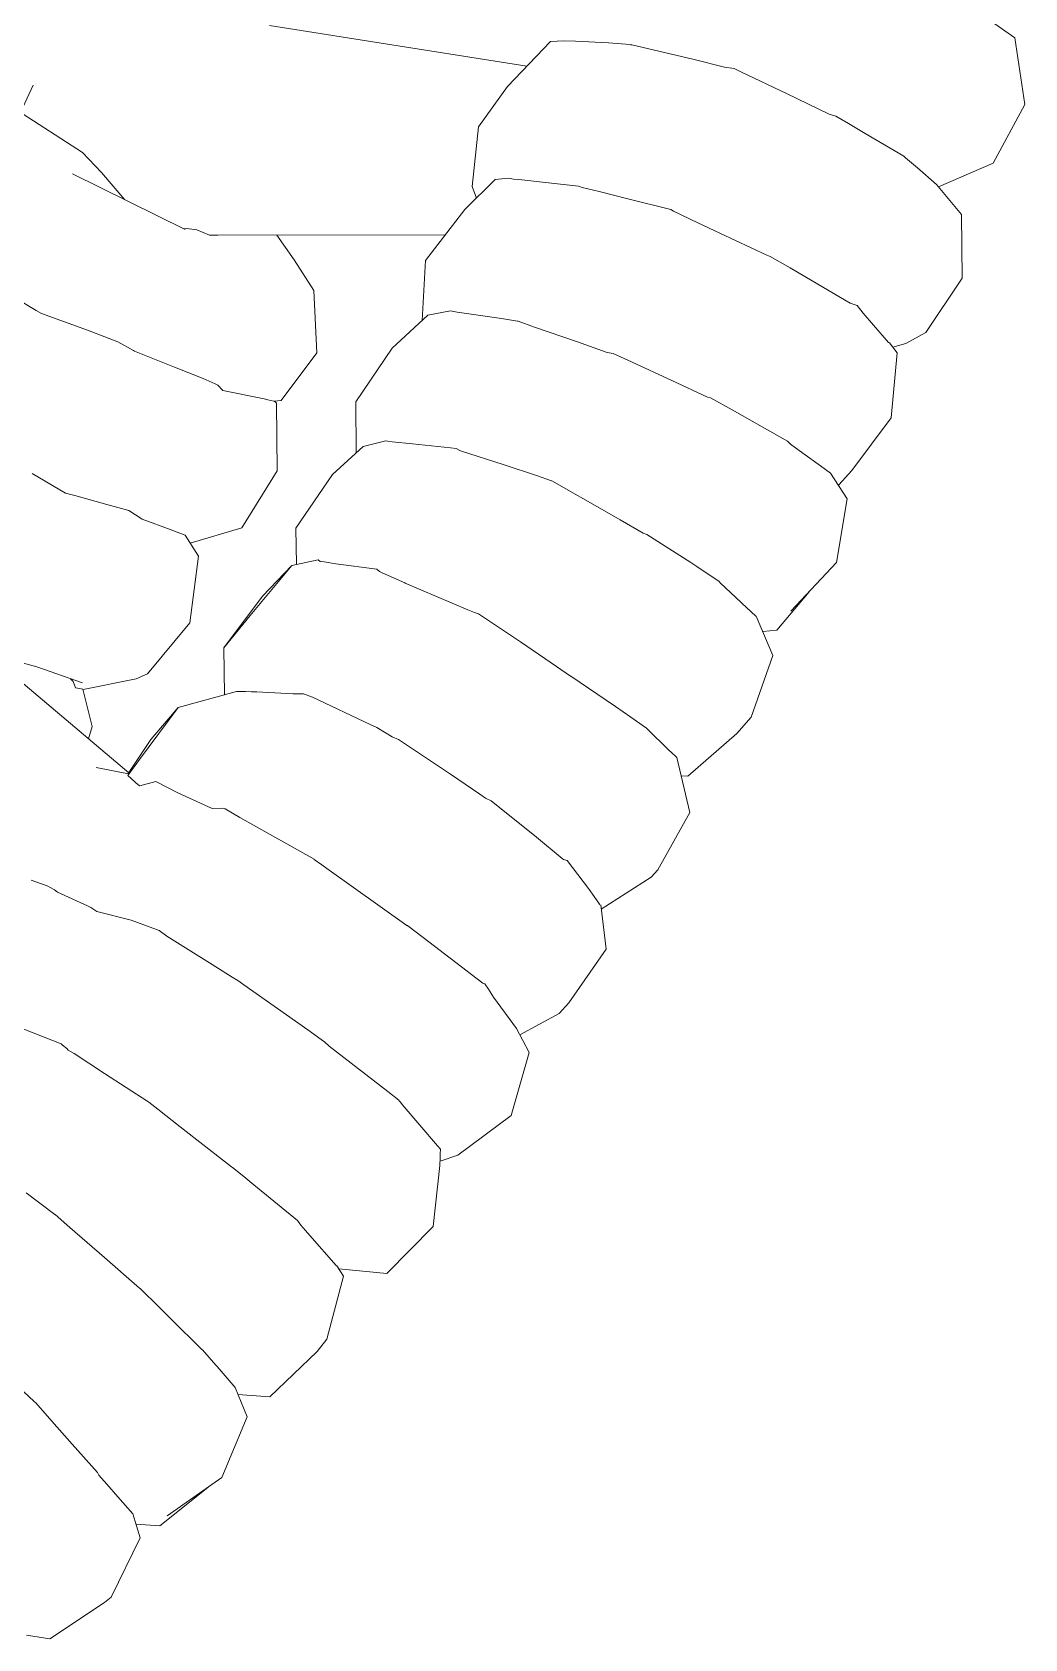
# Model space of a CAD drawing. Header units: centimetres. Extents: x 5488 to 20269, y -31398 to -19684.
# Drawn here: x 16884.48 to 16890.93, y -23182.43 to -23171.99 of the extents above; entities that cross this region are included whole.
import ezdxf

# ---------------------------------------------------------------- set-up
doc = ezdxf.new("R2010")
doc.units = ezdxf.units.CM
doc.layers.add('xxx_Auto_Tefris_Tefris', color=32, linetype='Continuous', lineweight=15)

# ---------------------------------------------------------------- blocks, each defined once
blk = doc.blocks.new('trtetre')
at = {"color": 0, "linetype": 'ByBlock'}
for points in [[(402.864, 70.465), (403.219, 70.702)], [(403.219, 70.702), (403.37, 70.677)], [(402.632, 70.046), (402.821, 70.43)], [(402.864, 70.465), (402.821, 70.43)], [(402.679, 69.89), (402.632, 70.046)], [(402.1, 69.653), (402.456, 69.903)], [(402.191, 69.717), (402.505, 69.967)], [(402.659, 69.956), (402.505, 69.967)], [(402.777, 69.779), (402.679, 69.89)], [(402.849, 69.696), (402.777, 69.779)], [(402.849, 69.696), (402.9, 69.638)], [(401.937, 69.259), (402.1, 69.653)], [(402.9, 69.638), (402.91, 69.62)], [(403.073, 69.436), (402.91, 69.62)], [(403.205, 69.287), (403.073, 69.436)], [(402.015, 69.069), (401.937, 69.259)], [(403.205, 69.287), (403.309, 69.168)], [(403.321, 69.16), (403.309, 69.168)], [(403.528, 68.965), (403.321, 69.16)], [(401.788, 69.128), (401.482, 68.833)], [(401.788, 69.128), (401.996, 69.113)], [(402.132, 68.932), (402.015, 69.069)], [(402.14, 68.922), (402.132, 68.932)], [(401.482, 68.833), (401.418, 68.754)], [(402.14, 68.922), (402.226, 68.824)], [(402.231, 68.821), (402.226, 68.824)], [(401.31, 68.344), (401.418, 68.754)], [(402.433, 68.621), (402.231, 68.821)], [(402.508, 68.546), (402.433, 68.621)], [(402.508, 68.546), (402.631, 68.425)], [(402.636, 68.422), (402.631, 68.425)], [(402.864, 68.223), (402.636, 68.422)], [(400.727, 68.022), (401.028, 68.328)], [(401.028, 68.328), (401.34, 68.297)], [(401.353, 68.278), (401.31, 68.344)], [(401.358, 68.274), (401.353, 68.278)], [(401.53, 68.079), (401.358, 68.274)], [(403.089, 68.027), (402.864, 68.223)], [(400.727, 68.022), (400.684, 67.626)], [(401.557, 68.048), (401.53, 68.079)], [(401.557, 68.048), (401.587, 68.012)], [(401.587, 68.012), (401.61, 67.982)], [(403.089, 68.027), (403.184, 67.944)], [(401.893, 67.751), (401.61, 67.982)], [(403.187, 67.943), (403.184, 67.944)], [(403.372, 67.802), (403.187, 67.943)], [(401.958, 67.697), (401.893, 67.751)], [(401.958, 67.697), (402.032, 67.639)], [(400.682, 67.596), (400.567, 67.558)], [(400.684, 67.626), (400.682, 67.573)], [(400.682, 67.573), (400.683, 67.549)], [(402.039, 67.634), (402.032, 67.639)], [(402.371, 67.374), (402.039, 67.634)], [(400.221, 67.301), (400.567, 67.558)], [(400.683, 67.549), (400.681, 67.518)], [(400.699, 67.497), (400.681, 67.518)], [(400.699, 67.497), (400.929, 67.229)], [(402.518, 67.258), (402.371, 67.374)], [(400.104, 66.89), (400.221, 67.301)], [(402.518, 67.258), (402.575, 67.213)], [(400.929, 67.229), (400.939, 67.214)], [(400.939, 67.214), (400.948, 67.204)], [(400.951, 67.201), (400.948, 67.204)], [(401.023, 67.145), (400.951, 67.201)], [(402.582, 67.209), (402.575, 67.213)], [(402.864, 67.027), (402.582, 67.209)], [(401.403, 66.849), (401.023, 67.145)], [(403.06, 66.898), (402.864, 67.027)], [(400.104, 66.89), (400.186, 66.735)], [(401.434, 66.822), (401.403, 66.849)], [(403.06, 66.898), (403.1, 66.875)], [(403.1, 66.875), (403.108, 66.865)], [(403.136, 66.843), (403.108, 66.865)], [(403.136, 66.843), (403.146, 66.834)], [(399.908, 66.636), (400.164, 66.776)], [(400.336, 66.53), (400.186, 66.735)], [(401.434, 66.822), (401.455, 66.805)], [(401.543, 66.743), (401.455, 66.805)], [(401.957, 66.45), (401.543, 66.743)], [(403.267, 66.786), (403.146, 66.834)], [(403.47, 66.707), (403.267, 66.786)], [(399.908, 66.636), (399.845, 66.568)], [(399.604, 66.219), (399.845, 66.568)], [(400.336, 66.53), (400.369, 66.479)], [(400.369, 66.479), (400.392, 66.444)], [(400.405, 66.439), (400.392, 66.444)], [(400.793, 66.143), (400.405, 66.439)], [(401.957, 66.45), (401.998, 66.422)], [(402.033, 66.401), (401.998, 66.422)], [(402.164, 66.319), (402.033, 66.401)], [(402.458, 66.134), (402.164, 66.319)], [(399.638, 65.931), (399.604, 66.219)], [(400.793, 66.143), (400.892, 66.067)], [(402.458, 66.134), (402.508, 66.097)], [(400.893, 66.066), (400.892, 66.067)], [(400.899, 66.064), (400.893, 66.066)], [(401.419, 65.694), (400.899, 66.064)], [(402.526, 66.09), (402.508, 66.097)], [(402.65, 66.045), (402.526, 66.09)], [(402.69, 66.03), (402.65, 66.045)], [(402.69, 66.03), (402.914, 65.975)], [(399.311, 65.75), (399.635, 65.958)], [(399.639, 65.932), (399.638, 65.931)], [(399.644, 65.93), (399.639, 65.932)], [(399.646, 65.927), (399.644, 65.93)], [(399.682, 65.877), (399.646, 65.927)], [(402.914, 65.975), (402.953, 65.948)], [(402.974, 65.938), (402.953, 65.948)], [(402.974, 65.938), (403.168, 65.848)], [(399.718, 65.825), (399.682, 65.877)], [(399.718, 65.825), (399.856, 65.642)], [(403.168, 65.848), (403.188, 65.833)], [(403.237, 65.807), (403.188, 65.833)], [(403.237, 65.807), (403.34, 65.77)], [(399.06, 65.33), (399.267, 65.703)], [(399.311, 65.75), (399.267, 65.703)], [(401.419, 65.694), (401.451, 65.671)], [(399.88, 65.635), (399.856, 65.642)], [(399.886, 65.631), (399.88, 65.635)], [(399.889, 65.629), (399.886, 65.631)], [(400.056, 65.491), (399.889, 65.629)], [(401.451, 65.671), (401.5, 65.636)], [(401.5, 65.636), (401.501, 65.634)], [(401.983, 65.364), (401.501, 65.634)], [(400.056, 65.491), (400.35, 65.255)], [(399.145, 64.974), (399.06, 65.33)], [(402.08, 65.307), (401.983, 65.364)], [(402.08, 65.307), (402.084, 65.305)], [(402.094, 65.302), (402.084, 65.305)], [(402.094, 65.302), (402.163, 65.304)], [(402.386, 65.203), (402.163, 65.304)], [(400.387, 65.237), (400.35, 65.255)], [(400.424, 65.211), (400.387, 65.237)], [(400.616, 65.081), (400.424, 65.211)], [(402.386, 65.203), (402.529, 65.13)], [(398.754, 64.818), (399.072, 65.094)], [(399.072, 65.094), (399.117, 65.092)], [(400.616, 65.081), (400.953, 64.855)], [(402.529, 65.13), (402.635, 65.157)], [(402.562, 64.856), (402.71, 65.078)], [(402.644, 65.15), (402.635, 65.157)], [(402.636, 64.987), (402.712, 65.091)], [(402.666, 65.132), (402.644, 65.15)], [(402.666, 65.132), (402.712, 65.091)], [(402.704, 65.081), (402.707, 65.079)], [(402.705, 65.072), (403.887, 64.077)], [(402.707, 65.079), (402.918, 65.037)], [(399.186, 64.935), (399.145, 64.974)], [(402.385, 64.647), (402.636, 64.987)], [(399.189, 64.932), (399.186, 64.935)], [(399.189, 64.932), (399.344, 64.781)], [(400.995, 64.839), (400.953, 64.855)], [(402.385, 64.647), (402.562, 64.856)], [(398.754, 64.818), (398.66, 64.71)], [(399.344, 64.781), (399.347, 64.777)], [(399.442, 64.711), (399.347, 64.777)], [(401.093, 64.779), (400.995, 64.839)], [(401.136, 64.758), (401.093, 64.779)], [(401.136, 64.758), (401.511, 64.58)], [(402.944, 64.771), (402.968, 64.851)], [(403.004, 64.528), (402.944, 64.771)], [(398.52, 64.309), (398.66, 64.71)], [(399.542, 64.641), (399.442, 64.711)], [(402.005, 64.544), (402.385, 64.647)], [(399.542, 64.641), (399.832, 64.445)], [(401.511, 64.58), (401.571, 64.56)], [(401.593, 64.56), (401.571, 64.56)], [(401.64, 64.559), (401.593, 64.56)], [(401.64, 64.559), (401.873, 64.547)], [(401.873, 64.547), (401.908, 64.546)], [(401.908, 64.546), (401.948, 64.544)], [(401.948, 64.544), (402.005, 64.544)], [(402.089, 64.261), (402.083, 64.565)], [(399.835, 64.444), (399.832, 64.445)], [(399.926, 64.381), (399.835, 64.444)], [(402.658, 64.461), (402.584, 64.429)], [(402.658, 64.461), (403.003, 64.531)], [(403.04, 64.523), (403.004, 64.528)], [(403.007, 64.488), (403.304, 64.383)], [(403.04, 64.523), (403.053, 64.521)], [(403.053, 64.521), (403.067, 64.48)], [(403.067, 64.48), (403.084, 64.461)], [(400.161, 64.222), (399.926, 64.381)], [(402.309, 64.098), (402.584, 64.429)], [(403.304, 64.383), (403.625, 64.298)], [(398.628, 64.055), (398.52, 64.309)], [(401.836, 63.924), (402.089, 64.261)], [(401.917, 64.05), (402.089, 64.261)], [(398.285, 63.896), (398.495, 64.145)], [(398.495, 64.145), (398.586, 64.153)], [(400.161, 64.222), (400.434, 64.04)], [(398.107, 63.706), (398.403, 64.022)], [(398.629, 64.054), (398.628, 64.055)], [(398.722, 63.97), (398.63, 64.054)], [(400.46, 64.031), (400.434, 64.04)], [(400.503, 64.013), (400.46, 64.031)], [(401.647, 63.725), (401.917, 64.05)], [(402.309, 64.098), (402.253, 63.664)], [(398.726, 63.966), (398.722, 63.97)], [(398.726, 63.966), (398.862, 63.837)], [(400.909, 63.84), (400.503, 64.013)], [(401.647, 63.725), (401.836, 63.924)], [(398.862, 63.837), (398.869, 63.828)], [(399.015, 63.732), (398.869, 63.828)], [(400.912, 63.838), (400.909, 63.84)], [(400.912, 63.838), (401.058, 63.773)], [(398.036, 63.291), (398.107, 63.706)], [(399.054, 63.706), (399.015, 63.732)], [(399.054, 63.706), (399.338, 63.523)], [(401.058, 63.773), (401.077, 63.764)], [(401.077, 63.764), (401.093, 63.749)], [(401.361, 63.715), (401.093, 63.749)], [(401.361, 63.715), (401.437, 63.702)], [(401.476, 63.688), (401.647, 63.725)], [(401.62, 63.483), (401.615, 63.718)], [(401.437, 63.702), (401.462, 63.698)], [(401.462, 63.698), (401.476, 63.688)], [(402.34, 63.527), (402.253, 63.664)], [(399.363, 63.514), (399.338, 63.523)], [(399.512, 63.428), (399.363, 63.514)], [(401.97, 63.48), (402.307, 63.579)], [(402.471, 63.477), (402.34, 63.527)], [(399.599, 63.378), (399.512, 63.428)], [(401.382, 63.133), (401.62, 63.483)], [(401.741, 63.11), (401.97, 63.48)], [(402.577, 63.438), (402.471, 63.477)], [(402.577, 63.438), (402.618, 63.423)], [(402.618, 63.423), (402.706, 63.368)], [(398.145, 63.125), (398.036, 63.291)], [(399.599, 63.378), (399.957, 63.174)], [(402.849, 63.328), (402.706, 63.368)], [(403.056, 63.271), (402.849, 63.328)], [(398.092, 63.201), (398.007, 63.107)], [(398.095, 63.201), (398.092, 63.201)], [(403.056, 63.271), (403.118, 63.254)], [(403.118, 63.254), (403.334, 63.127)], [(397.751, 62.765), (398.007, 63.107)], [(398.21, 63.078), (398.145, 63.125)], [(399.959, 63.174), (399.957, 63.174)], [(400.056, 63.141), (399.959, 63.174)], [(400.266, 63.071), (400.056, 63.141)], [(401.183, 62.951), (401.382, 63.133)], [(401.745, 62.67), (401.741, 63.11)], [(398.325, 62.995), (398.21, 63.078)], [(398.325, 62.995), (398.405, 62.937)], [(400.266, 63.071), (400.549, 62.979)], [(400.549, 62.979), (400.578, 62.965)], [(401.23, 62.661), (401.227, 62.991)], [(398.405, 62.937), (398.425, 62.917)], [(398.589, 62.824), (398.425, 62.917)], [(400.615, 62.961), (400.578, 62.965)], [(400.862, 62.935), (400.615, 62.961)], [(400.862, 62.935), (400.994, 62.922)], [(400.994, 62.922), (401.023, 62.917)], [(401.023, 62.917), (401.035, 62.915)], [(401.035, 62.915), (401.183, 62.951)], [(398.785, 62.714), (398.589, 62.824)], [(397.712, 62.342), (397.751, 62.765)], [(398.785, 62.714), (398.925, 62.636)], [(401.745, 62.67), (401.758, 62.656)], [(398.944, 62.63), (398.925, 62.636)], [(399.176, 62.523), (398.944, 62.63)], [(400.993, 62.313), (401.23, 62.661)], [(401.484, 62.343), (401.715, 62.653)], [(401.715, 62.653), (401.762, 62.656)], [(401.802, 62.648), (401.762, 62.656)], [(401.825, 62.642), (401.802, 62.648)], [(401.825, 62.642), (402.095, 62.588)], [(402.095, 62.588), (402.127, 62.554)], [(399.438, 62.402), (399.176, 62.523)], [(402.145, 62.545), (402.127, 62.554)], [(402.145, 62.545), (402.222, 62.51)], [(402.408, 62.437), (402.222, 62.51)], [(399.438, 62.402), (399.558, 62.348)], [(402.668, 62.332), (402.408, 62.437)], [(397.525, 62.211), (397.655, 62.283)], [(397.655, 62.283), (397.74, 62.305)], [(397.762, 62.278), (397.712, 62.342)], [(397.761, 62.278), (397.768, 62.275)], [(397.866, 62.162), (397.768, 62.275)], [(399.597, 62.34), (399.558, 62.348)], [(399.797, 62.27), (399.597, 62.34)], [(400.068, 62.175), (399.797, 62.27)], [(400.762, 62.098), (400.993, 62.313)], [(401.503, 61.937), (401.484, 62.343)], [(402.676, 62.328), (402.668, 62.332)], [(402.676, 62.328), (402.776, 62.271)], [(402.973, 62.195), (402.776, 62.271)], [(397.525, 62.211), (397.29, 61.857)], [(397.932, 62.085), (397.866, 62.162)], [(400.068, 62.175), (400.176, 62.138)], [(403.273, 62.088), (402.973, 62.195)], [(397.932, 62.085), (397.973, 62.035)], [(398.018, 62.02), (397.973, 62.035)], [(400.176, 62.138), (400.179, 62.136)], [(400.284, 62.12), (400.18, 62.136)], [(400.495, 62.089), (400.284, 62.12)], [(400.495, 62.089), (400.571, 62.078)], [(400.571, 62.078), (400.614, 62.069)], [(400.614, 62.069), (400.762, 62.098)], [(400.777, 61.743), (400.799, 62.132)], [(403.307, 62.068), (403.273, 62.088)], [(403.307, 62.068), (403.445, 61.985)], [(398.265, 61.875), (398.018, 62.02)], [(401.503, 61.937), (401.631, 61.738)], [(397.294, 61.443), (397.29, 61.857)], [(398.407, 61.791), (398.265, 61.875)], [(398.407, 61.791), (398.537, 61.717)], [(400.521, 61.411), (400.777, 61.743)], [(401.743, 61.577), (401.631, 61.738)], [(398.559, 61.709), (398.537, 61.717)], [(398.865, 61.564), (398.559, 61.709)], [(399.007, 61.497), (398.865, 61.564)], [(402.128, 61.577), (400.648, 61.575)], [(402.181, 61.577), (402.128, 61.577)], [(402.263, 61.544), (402.181, 61.577)], [(402.263, 61.544), (402.314, 61.537)], [(402.314, 61.537), (402.354, 61.534)], [(402.339, 61.542), (403.071, 61.18)], [(397.456, 61.249), (397.294, 61.443)], [(399.007, 61.497), (399.165, 61.423)], [(399.165, 61.423), (399.184, 61.411)], [(399.463, 61.341), (399.184, 61.411)], [(400.324, 61.217), (400.521, 61.411)], [(399.649, 61.294), (399.463, 61.341)], [(400.474, 61.262), (400.446, 61.337)], [(402.732, 61.348), (402.884, 61.171)], [(397.088, 61.11), (397.444, 61.263)], [(397.58, 61.141), (397.456, 61.249)], [(399.649, 61.294), (399.76, 61.268)], [(399.76, 61.268), (399.783, 61.259)], [(399.958, 61.239), (399.783, 61.259)], [(400.171, 61.217), (399.958, 61.239)], [(400.171, 61.217), (400.206, 61.213)], [(400.206, 61.213), (400.239, 61.207)], [(400.239, 61.207), (400.324, 61.217)], [(400.474, 61.262), (400.432, 60.874)], [(396.882, 60.729), (397.088, 61.11)], [(397.58, 61.141), (397.594, 61.129)], [(397.594, 61.129), (397.659, 61.075)], [(402.884, 61.171), (403.006, 61.041)], [(397.659, 61.075), (397.668, 61.065)], [(397.92, 60.917), (397.669, 61.065)], [(403.006, 61.041), (403.429, 60.768)], [(398.028, 60.853), (397.92, 60.917)], [(398.028, 60.853), (398.111, 60.804)], [(398.153, 60.791), (398.111, 60.804)], [(398.432, 60.657), (398.153, 60.791)], [(400.245, 60.612), (400.432, 60.874)], [(396.882, 60.729), (396.948, 60.295)], [(403.409, 60.781), (403.328, 60.603)], [(398.724, 60.518), (398.432, 60.657)], [(399.965, 60.319), (400.245, 60.612)], [(398.724, 60.518), (398.772, 60.495)], [(398.834, 60.485), (398.772, 60.495)], [(399.04, 60.435), (398.834, 60.485)], [(400.119, 60.48), (401.792, 60.215)], [(399.436, 60.341), (399.04, 60.435)], [(397.077, 60.205), (396.948, 60.295)], [(399.436, 60.341), (399.444, 60.34)], [(399.444, 60.34), (399.448, 60.338)], [(399.589, 60.327), (399.448, 60.338)], [(399.803, 60.317), (399.589, 60.327)], [(399.803, 60.317), (399.878, 60.314)], [(399.878, 60.314), (399.965, 60.319)]]:
    blk.add_lwpolyline(points, dxfattribs=at)
blk = doc.blocks.new('koltukrewrweewr')
at = {"xscale": -1, "rotation": 270}
blk.add_blockref('trtetre', (-925.958, -51.65), dxfattribs=at)

msp = doc.modelspace()

# ---------------------------------------------------------------- block references
at = {"layer": 'xxx_Auto_Tefris_Tefris', "xscale": -1, "rotation": 90}
msp.add_blockref('koltukrewrweewr', (17236.167, -24037.688), dxfattribs=at)

doc.saveas('drawing.dxf')
